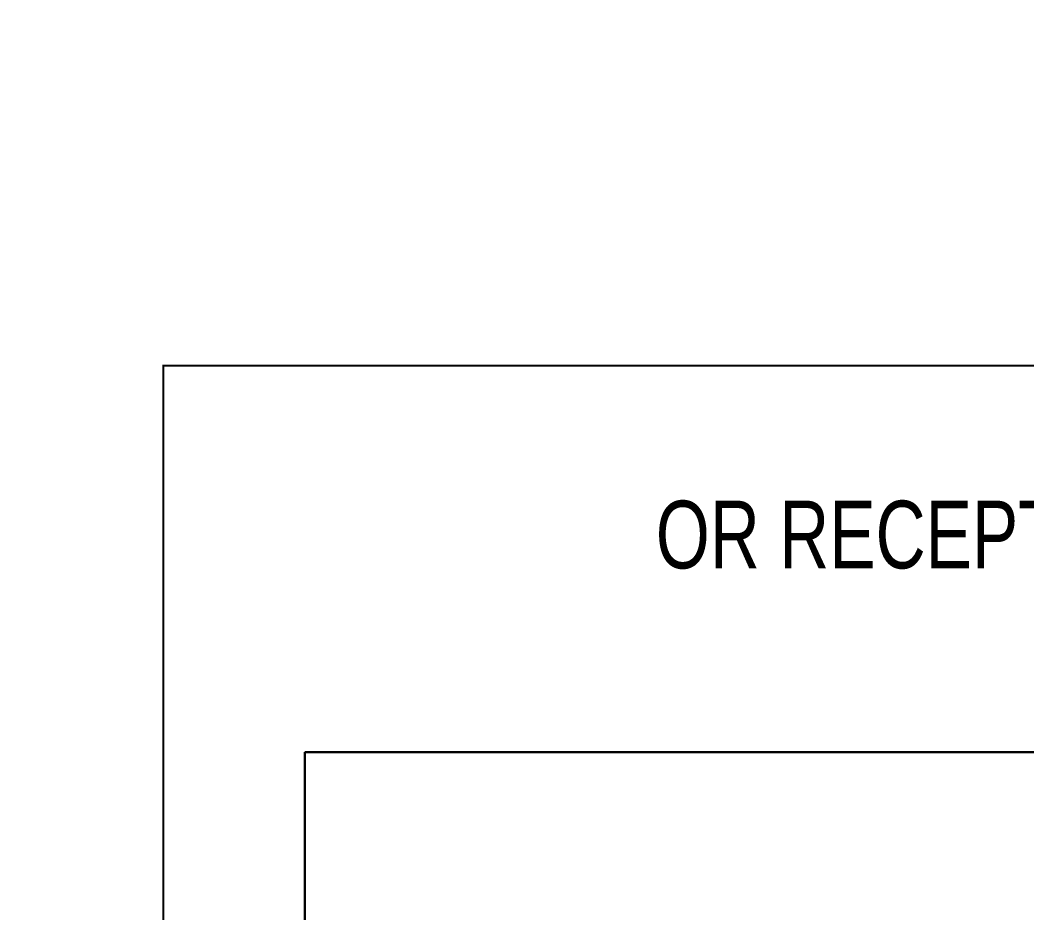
# Model space of a CAD drawing. Header units: metres. Extents: x 75097 to 220695, y -1557923 to -1361206.
# Drawn here: x 116004 to 117490, y -1402346 to -1401027 of the extents above; entities that cross this region are included whole.
import ezdxf

# ---------------------------------------------------------------- set-up
doc = ezdxf.new("R2010")
doc.units = ezdxf.units.M
doc.layers.get('0').update_dxf_attribs({"lineweight": 0})
doc.layers.add('A-100 - Copy$0$72_EGR_BASE_TEXT', color=8, linetype='Continuous', lineweight=0)
doc.layers.add('E-LG', color=245, linetype='Continuous', lineweight=30)
doc.layers.add('E-POWR', color=7, linetype='Continuous', lineweight=9, true_color=0x4e7e3e)
doc.styles.add('A-100 - Copy$0$X3G_ENTITY_2587EA', font='swisscl.ttf', dxfattribs={"height": 200})

# ---------------------------------------------------------------- blocks, each defined once
blk = doc.blocks.new('A-100 - Copy')
at = {"layer": 'A-100 - Copy$0$72_EGR_BASE_TEXT', "insert": (117332.5, -1401736.8), "char_height": 100, "attachment_point": 2, "style": 'A-100 - Copy$0$X3G_ENTITY_2587EA'}
blk.add_mtext('OR RECEPTION', dxfattribs=at)

msp = doc.modelspace()

# ---------------------------------------------------------------- linework, layer by layer
at = {"layer": 'E-LG', "color": 1}
msp.add_lwpolyline([(150505, -1410095.1), (150505, -1405110.5), (125427.3, -1405110.5), (125427.3, -1401960.3), (124946.7, -1401849.6), (125150.8, -1402096.7), (125150.8, -1404010.4), (124514.9, -1403969.8), (125156.2, -1404080.2), (125156.2, -1404482.1), (118933, -1404482.1), (118933, -1402076.9), (118651, -1402076.9), (118453, -1401944), (118240.9, -1402108.2), (116424, -1402108.2), (116424, -1403363.1), (116215, -1403702.6)], dxfattribs=at)
at = {"layer": 'E-POWR', "const_width": 3}
msp.add_lwpolyline([(119742, -1399148.9), (119743, -1401537.4), (116215, -1401537.4), (116215, -1403912.6), (115462.9, -1403912.6), (115462.9, -1399707.2)], dxfattribs=at)

# ---------------------------------------------------------------- next in the draw order: block references
msp.add_blockref('A-100 - Copy', (0, 0))

doc.saveas('drawing.dxf')
